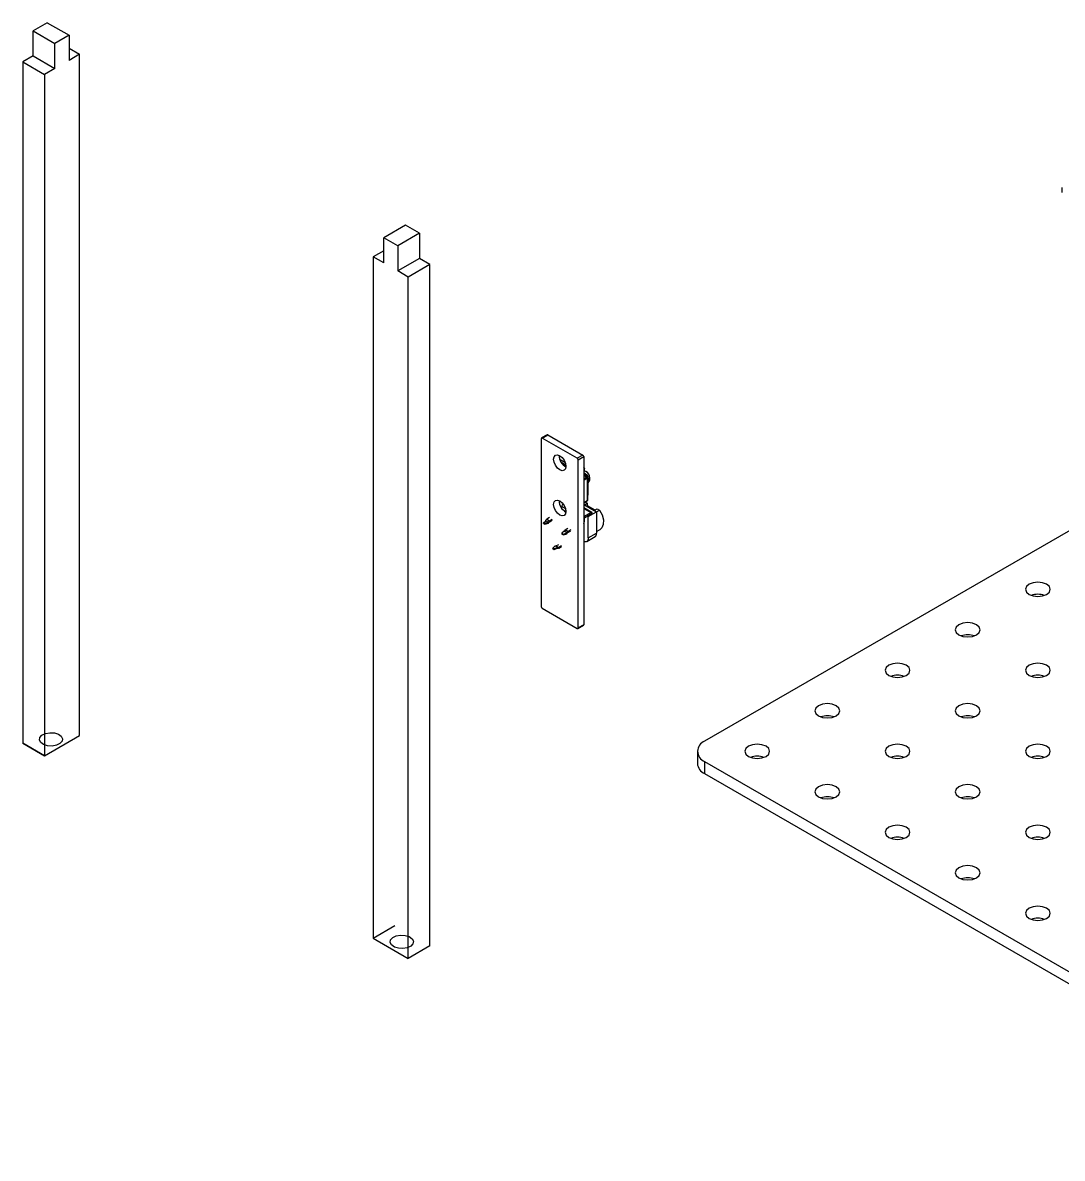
# Model space of a CAD drawing. Header units: millimetres. Extents: x 45 to 155, y 46 to 185.
# Drawn here: x 52.23 to 94.14, y 45.71 to 91.49 of the extents above; entities that cross this region are included whole.
import ezdxf

# ---------------------------------------------------------------- set-up
doc = ezdxf.new("R2010")
doc.units = ezdxf.units.MM

msp = doc.modelspace()

# ---------------------------------------------------------------- linework, layer by layer
at = {"color": 7, "linetype": 'Continuous', "lineweight": 25}
for p, q in [((53.22, 91.494), (52.655, 91.167)), ((52.655, 90.155), (52.655, 91.167)), ((52.655, 91.167), (53.531, 90.661)), ((53.22, 91.494), (54.097, 90.988)), ((54.097, 90.988), (53.531, 90.661)), ((53.531, 89.649), (53.531, 90.661)), ((54.097, 90.988), (54.097, 89.975)), ((54.097, 90.465), (54.521, 90.22)), ((54.521, 90.22), (54.097, 89.975)), ((54.521, 62.75), (54.521, 90.22)), ((52.655, 90.155), (52.23, 89.91)), ((52.23, 89.91), (53.107, 89.404)), ((52.23, 89.91), (52.23, 62.44)), ((52.655, 90.155), (53.531, 89.649)), ((53.531, 89.649), (53.107, 89.404)), ((53.107, 89.404), (53.107, 61.934)), ((94.125, 84.845), (94.123, 84.644)), ((67.659, 83.33), (66.782, 82.824)), ((68.225, 83.003), (67.348, 82.497)), ((68.225, 83.003), (67.659, 83.33)), ((68.225, 83.003), (68.225, 81.991)), ((66.782, 81.811), (66.782, 82.824)), ((67.348, 82.497), (66.782, 82.824)), ((67.348, 82.497), (67.348, 81.485)), ((66.782, 82.301), (66.358, 82.056)), ((66.782, 81.811), (66.358, 82.056)), ((66.358, 82.056), (66.358, 54.586)), ((68.225, 81.991), (67.348, 81.485)), ((68.649, 81.746), (68.225, 81.991)), ((68.649, 81.746), (67.772, 81.24)), ((68.649, 54.276), (68.649, 81.746)), ((67.772, 81.24), (67.348, 81.485)), ((67.772, 53.77), (67.772, 81.24)), ((101.994, 75.385), (79.72, 62.526)), ((73.137, 74.727), (73.137, 67.95)), ((73.374, 74.881), (73.148, 74.75)), ((73.173, 74.747), (73.399, 74.878)), ((74.587, 73.931), (73.173, 74.747)), ((73.399, 74.878), (74.813, 74.062)), ((73.97, 73.834), (73.89, 73.865)), ((73.891, 73.864), (73.971, 73.833)), ((74.122, 73.671), (73.93, 73.782)), ((73.938, 73.767), (74.123, 73.66)), ((73.971, 73.833), (74.097, 73.761)), ((74.097, 73.762), (73.975, 73.832)), ((74.813, 74.062), (74.587, 73.931)), ((74.622, 73.87), (74.848, 74)), ((74.622, 67.093), (74.622, 73.87)), ((74.848, 74), (74.848, 67.223)), ((75.003, 73.239), (74.848, 73.328)), ((74.848, 73.327), (75, 73.24)), ((74.884, 73.409), (74.884, 73.49)), ((74.986, 73.172), (74.848, 73.251)), ((74.848, 73.242), (74.975, 73.169)), ((74.974, 73.167), (74.848, 73.094)), ((74.848, 73.045), (74.996, 73.13)), ((74.975, 73.169), (74.974, 73.167)), ((75, 73.24), (74.986, 73.172)), ((74.996, 73.13), (74.996, 72.232)), ((75.004, 73.142), (75.005, 73.144)), ((75.004, 72.244), (75.004, 73.142)), ((75.005, 73.144), (75.018, 73.212)), ((75.018, 72.618), (75.018, 73.213)), ((75.018, 73.213), (75.018, 73.212)), ((75.018, 73.212), (75.018, 72.618)), ((75.018, 73.009), (75.052, 73.039)), ((75.018, 72.618), (75.005, 72.246)), ((75.005, 72.245), (75.018, 72.617)), ((75.018, 72.618), (75.018, 72.618)), ((75.018, 72.617), (75.018, 72.618)), ((73.962, 71.911), (73.962, 71.989)), ((73.962, 71.989), (74.11, 71.904)), ((74.996, 72.232), (74.848, 72.147)), ((74.848, 72.137), (74.989, 72.218)), ((74.848, 72.073), (75.365, 71.775)), ((75.169, 71.744), (74.848, 71.929)), ((74.848, 71.902), (75.129, 71.74)), ((74.872, 72.06), (74.991, 72.129)), ((74.913, 72.174), (74.991, 72.129)), ((74.96, 72.009), (74.991, 72.027)), ((74.991, 72.129), (74.991, 72.027)), ((74.991, 72.027), (75.299, 71.849)), ((75.005, 72.246), (75.004, 72.244)), ((75.004, 72.242), (75.005, 72.244)), ((75.004, 72.244), (75.004, 72.242)), ((75.005, 72.245), (75.005, 72.246)), ((75.005, 72.244), (75.005, 72.246)), ((75.268, 71.831), (75.387, 71.9)), ((75.387, 71.9), (75.485, 71.844)), ((73.314, 71.416), (73.325, 71.437)), ((73.354, 71.475), (73.325, 71.437)), ((73.467, 71.54), (73.354, 71.475)), ((73.354, 71.475), (73.467, 71.409)), ((73.467, 71.409), (73.58, 71.475)), ((73.467, 71.375), (73.58, 71.44)), ((74.127, 71.779), (74.024, 71.839)), ((74.848, 71.608), (74.875, 71.593)), ((74.875, 71.593), (75.129, 71.74)), ((74.875, 71.527), (75.002, 71.601)), ((74.875, 71.38), (74.875, 71.527)), ((75.186, 71.707), (75.002, 71.601)), ((75.002, 71.601), (75.002, 71.601)), ((75.032, 71.583), (75.002, 71.601)), ((75.032, 71.583), (75.365, 71.775)), ((75.032, 70.718), (75.032, 71.583)), ((75.365, 71.775), (75.485, 71.844)), ((75.365, 71.775), (75.365, 70.91)), ((73.226, 71.336), (73.314, 71.416)), ((73.283, 71.303), (73.226, 71.336)), ((73.226, 71.302), (73.226, 71.336)), ((73.226, 71.302), (73.283, 71.269)), ((73.421, 71.354), (73.283, 71.303)), ((73.283, 71.269), (73.421, 71.32)), ((73.283, 71.303), (73.283, 71.269)), ((73.314, 71.416), (73.421, 71.354)), ((73.421, 71.354), (73.438, 71.371)), ((73.421, 71.32), (73.438, 71.337)), ((73.467, 71.409), (73.438, 71.371)), ((73.438, 71.337), (73.467, 71.375)), ((73.438, 71.371), (73.438, 71.337)), ((74.057, 70.987), (73.969, 70.907)), ((74.057, 70.987), (74.068, 71.008)), ((74.164, 70.925), (74.057, 70.987)), ((74.097, 71.046), (74.068, 71.008)), ((74.097, 71.046), (74.21, 71.111)), ((74.21, 70.98), (74.097, 71.046)), ((74.21, 70.98), (74.182, 70.942)), ((74.323, 71.046), (74.21, 70.98)), ((74.21, 70.946), (74.323, 71.011)), ((75.365, 70.977), (75.51, 71.061)), ((73.969, 70.907), (74.026, 70.874)), ((73.969, 70.907), (73.969, 70.873)), ((73.969, 70.873), (74.026, 70.84)), ((74.026, 70.874), (74.164, 70.925)), ((74.026, 70.84), (74.164, 70.891)), ((74.026, 70.84), (74.026, 70.874)), ((74.164, 70.925), (74.182, 70.942)), ((74.164, 70.891), (74.182, 70.908)), ((74.182, 70.908), (74.21, 70.946)), ((74.182, 70.942), (74.182, 70.908)), ((74.97, 70.58), (75.302, 70.772)), ((75.032, 70.718), (75.365, 70.91)), ((73.598, 70.312), (73.697, 70.402)), ((73.655, 70.279), (73.598, 70.312)), ((73.598, 70.288), (73.598, 70.312)), ((73.598, 70.288), (73.655, 70.256)), ((73.81, 70.336), (73.655, 70.279)), ((73.655, 70.256), (73.793, 70.306)), ((73.655, 70.279), (73.655, 70.256)), ((73.697, 70.402), (73.81, 70.336)), ((73.697, 70.402), (73.726, 70.396)), ((73.726, 70.396), (73.839, 70.461)), ((73.726, 70.396), (73.839, 70.331)), ((73.793, 70.306), (73.81, 70.302)), ((73.81, 70.302), (73.81, 70.336)), ((73.839, 70.331), (73.81, 70.336)), ((73.839, 70.297), (73.81, 70.302)), ((73.952, 70.396), (73.839, 70.331)), ((73.952, 70.362), (73.839, 70.297)), ((73.173, 67.889), (74.587, 67.072)), ((74.612, 67.07), (74.838, 67.2)), ((74.848, 67.223), (74.622, 67.093)), ((53.107, 61.934), (54.521, 62.75)), ((52.23, 62.44), (53.107, 61.934)), ((79.427, 62.118), (79.427, 61.628)), ((79.72, 61.71), (106.59, 46.198)), ((79.72, 61.71), (79.72, 61.22)), ((79.72, 61.22), (106.59, 45.708)), ((66.358, 54.586), (67.772, 53.77)), ((68.649, 54.276), (67.772, 53.77))]:
    msp.add_line(p, q, dxfattribs=at)
at = {"color": 7, "linetype": 'Continuous'}
for p, q in [((53.107, 61.934), (52.23, 62.44)), ((66.358, 54.586), (67.235, 55.092))]:
    msp.add_line(p, q, dxfattribs=at)
at = {"color": 7, "linetype": 'Continuous', "lineweight": 25, "flags": 128}
for points in [[(73.88, 74.036), (73.974, 73.959), (74.055, 73.851), (74.108, 73.727), (74.127, 73.607), (74.108, 73.508), (74.055, 73.447), (73.974, 73.431), (73.88, 73.464), (73.785, 73.54), (73.705, 73.649), (73.651, 73.772), (73.632, 73.893), (73.651, 73.991), (73.705, 74.053), (73.785, 74.068), (73.88, 74.036)], [(73.971, 73.833), (73.97, 73.834), (73.97, 73.834)], [(73.975, 73.832), (73.973, 73.833), (73.971, 73.833)], [(74.951, 73.269), (74.903, 73.312), (74.848, 73.348)], [(75, 73.24), (75.002, 73.239), (75.003, 73.239)], [(75.052, 73.039), (75.034, 73.136), (75.018, 73.173)], [(75.018, 72.931), (75.034, 72.956), (75.052, 73.039)], [(73.88, 72.216), (73.974, 72.14), (74.055, 72.032), (74.108, 71.908), (74.127, 71.788), (74.108, 71.689), (74.055, 71.627), (73.974, 71.612), (73.88, 71.645), (73.785, 71.721), (73.705, 71.829), (73.651, 71.953), (73.632, 72.073), (73.651, 72.172), (73.705, 72.234), (73.785, 72.249), (73.88, 72.216)], [(75.485, 71.844), (75.584, 71.646), (75.637, 71.445), (75.636, 71.265), (75.581, 71.126), (75.51, 71.061)], [(75.032, 70.718), (75.028, 70.672), (75.016, 70.633), (74.997, 70.602), (74.97, 70.58), (74.938, 70.569), (74.901, 70.567), (74.862, 70.576), (74.848, 70.581)], [(93.508, 68.445), (93.617, 68.539), (93.655, 68.649), (93.617, 68.76), (93.508, 68.853), (93.346, 68.916), (93.155, 68.938), (92.963, 68.916), (92.801, 68.853), (92.693, 68.76), (92.655, 68.649), (92.693, 68.539), (92.801, 68.445), (92.963, 68.383), (93.155, 68.361), (93.346, 68.383), (93.508, 68.445)], [(90.68, 66.812), (90.788, 66.906), (90.826, 67.017), (90.788, 67.127), (90.68, 67.221), (90.518, 67.283), (90.326, 67.305), (90.135, 67.283), (89.973, 67.221), (89.864, 67.127), (89.826, 67.017), (89.864, 66.906), (89.973, 66.812), (90.135, 66.75), (90.326, 66.728), (90.518, 66.75), (90.68, 66.812)], [(87.851, 65.18), (87.96, 65.273), (87.998, 65.384), (87.96, 65.494), (87.851, 65.588), (87.689, 65.65), (87.498, 65.672), (87.307, 65.65), (87.144, 65.588), (87.036, 65.494), (86.998, 65.384), (87.036, 65.273), (87.144, 65.18), (87.307, 65.117), (87.498, 65.095), (87.689, 65.117), (87.851, 65.18)], [(93.508, 65.18), (93.617, 65.273), (93.655, 65.384), (93.617, 65.494), (93.508, 65.588), (93.346, 65.65), (93.155, 65.672), (92.963, 65.65), (92.801, 65.588), (92.693, 65.494), (92.655, 65.384), (92.693, 65.273), (92.801, 65.18), (92.963, 65.117), (93.155, 65.095), (93.346, 65.117), (93.508, 65.18)], [(85.023, 63.547), (85.131, 63.64), (85.169, 63.751), (85.131, 63.861), (85.023, 63.955), (84.861, 64.018), (84.669, 64.04), (84.478, 64.018), (84.316, 63.955), (84.208, 63.861), (84.169, 63.751), (84.208, 63.64), (84.316, 63.547), (84.478, 63.484), (84.669, 63.462), (84.861, 63.484), (85.023, 63.547)], [(90.68, 63.547), (90.788, 63.64), (90.826, 63.751), (90.788, 63.861), (90.68, 63.955), (90.518, 64.018), (90.326, 64.04), (90.135, 64.018), (89.973, 63.955), (89.864, 63.861), (89.826, 63.751), (89.864, 63.64), (89.973, 63.547), (90.135, 63.484), (90.326, 63.462), (90.518, 63.484), (90.68, 63.547)], [(82.195, 61.914), (82.303, 62.008), (82.341, 62.118), (82.303, 62.229), (82.195, 62.322), (82.032, 62.385), (81.841, 62.407), (81.65, 62.385), (81.488, 62.322), (81.379, 62.229), (81.341, 62.118), (81.379, 62.008), (81.488, 61.914), (81.65, 61.851), (81.841, 61.829), (82.032, 61.851), (82.195, 61.914)], [(87.851, 61.914), (87.96, 62.008), (87.998, 62.118), (87.96, 62.229), (87.851, 62.322), (87.689, 62.385), (87.498, 62.407), (87.307, 62.385), (87.144, 62.322), (87.036, 62.229), (86.998, 62.118), (87.036, 62.008), (87.144, 61.914), (87.307, 61.851), (87.498, 61.829), (87.689, 61.851), (87.851, 61.914)], [(93.508, 61.914), (93.617, 62.008), (93.655, 62.118), (93.617, 62.229), (93.508, 62.322), (93.346, 62.385), (93.155, 62.407), (92.963, 62.385), (92.801, 62.322), (92.693, 62.229), (92.655, 62.118), (92.693, 62.008), (92.801, 61.914), (92.963, 61.851), (93.155, 61.829), (93.346, 61.851), (93.508, 61.914)], [(85.023, 60.281), (85.131, 60.375), (85.169, 60.485), (85.131, 60.596), (85.023, 60.689), (84.861, 60.752), (84.669, 60.774), (84.478, 60.752), (84.316, 60.689), (84.208, 60.596), (84.169, 60.485), (84.208, 60.375), (84.316, 60.281), (84.478, 60.219), (84.669, 60.197), (84.861, 60.219), (85.023, 60.281)], [(90.68, 60.281), (90.788, 60.375), (90.826, 60.485), (90.788, 60.596), (90.68, 60.689), (90.518, 60.752), (90.326, 60.774), (90.135, 60.752), (89.973, 60.689), (89.864, 60.596), (89.826, 60.485), (89.864, 60.375), (89.973, 60.281), (90.135, 60.219), (90.326, 60.197), (90.518, 60.219), (90.68, 60.281)], [(87.851, 58.648), (87.96, 58.742), (87.998, 58.852), (87.96, 58.963), (87.851, 59.057), (87.689, 59.119), (87.498, 59.141), (87.307, 59.119), (87.144, 59.057), (87.036, 58.963), (86.998, 58.852), (87.036, 58.742), (87.144, 58.648), (87.307, 58.586), (87.498, 58.564), (87.689, 58.586), (87.851, 58.648)], [(93.508, 58.648), (93.617, 58.742), (93.655, 58.852), (93.617, 58.963), (93.508, 59.057), (93.346, 59.119), (93.155, 59.141), (92.963, 59.119), (92.801, 59.057), (92.693, 58.963), (92.655, 58.852), (92.693, 58.742), (92.801, 58.648), (92.963, 58.586), (93.155, 58.564), (93.346, 58.586), (93.508, 58.648)], [(90.68, 57.016), (90.788, 57.109), (90.826, 57.22), (90.788, 57.33), (90.68, 57.424), (90.518, 57.486), (90.326, 57.508), (90.135, 57.486), (89.973, 57.424), (89.864, 57.33), (89.826, 57.22), (89.864, 57.109), (89.973, 57.016), (90.135, 56.953), (90.326, 56.931), (90.518, 56.953), (90.68, 57.016)], [(93.508, 55.383), (93.617, 55.476), (93.655, 55.587), (93.617, 55.697), (93.508, 55.791), (93.346, 55.853), (93.155, 55.875), (92.963, 55.853), (92.801, 55.791), (92.693, 55.697), (92.655, 55.587), (92.693, 55.476), (92.801, 55.383), (92.963, 55.32), (93.155, 55.298), (93.346, 55.32), (93.508, 55.383)]]:
    msp.add_lwpolyline(points, dxfattribs=at)
at = {"color": 7, "linetype": 'Continuous', "flags": 128}
for points in [[(52.954, 62.472), (52.901, 62.573), (52.919, 62.679), (53.006, 62.772), (53.148, 62.839), (53.324, 62.869), (53.506, 62.859), (53.668, 62.809), (53.784, 62.727), (53.837, 62.625), (53.818, 62.52), (53.731, 62.427), (53.589, 62.36), (53.414, 62.329), (53.231, 62.34), (53.07, 62.39), (52.954, 62.472)], [(67.29, 54.675), (67.466, 54.705), (67.648, 54.695), (67.81, 54.644), (67.926, 54.562), (67.979, 54.461), (67.96, 54.356), (67.873, 54.263), (67.731, 54.196), (67.556, 54.165), (67.373, 54.176), (67.212, 54.226), (67.096, 54.308), (67.043, 54.409), (67.061, 54.514), (67.148, 54.608), (67.29, 54.675)]]:
    msp.add_lwpolyline(points, dxfattribs=at)
at = {"color": 7, "linetype": 'Continuous', "lineweight": 25}
for centre, radius, start, end in [((73.159, 74.731), 0.0218, 50.7967, 189.214), ((73.384, 74.858), 0.0251, 54.3824, 114.3071), ((74.36, 74.027), 0.501, 177.7853, 242.2094), ((73.96, 73.806), 0.03, 60.0027, 69.279), ((74.545, 73.866), 0.0768, 2.6055, 57.3945), ((74.772, 73.997), 0.0768, 2.6055, 57.3945), ((74.781, 73.499), 0.104, 354.8439, 49.1407), ((74.811, 73.13), 0.288, 315.8419, 82.5499), ((74.95, 73.128), 0.0461, 2.6055, 57.3945), ((74.976, 73.139), 0.0283, 6.4007, 93.7452), ((74.984, 73.154), 0.0175, 82.6136, 123.0364), ((74.976, 73.141), 0.0283, 6.4007, 93.7452), ((74.975, 73.144), 0.0298, 359.3645, 67.1562), ((74.989, 73.144), 0.0154, 294.8647, 351.1942), ((74.988, 73.213), 0.0298, 359.3645, 67.1562), ((74.988, 73.213), 0.03, 0, 60.0027), ((74.988, 72.618), 0.03, 357.9755, 0), ((74.36, 72.208), 0.501, 177.7853, 242.2094), ((74.085, 71.983), 0.123, 122.6055, 177.3945), ((74.974, 72.244), 0.03, 299.9973, 356.5816), ((74.981, 72.23), 0.0151, 305.698, 5.6204), ((74.989, 72.246), 0.0154, 294.8647, 351.1942), ((74.928, 71.504), 0.104, 121.1494, 140.2186), ((75.151, 71.713), 0.0349, 350.815, 129.208), ((74.674, 71.387), 0.2, 330.356, 358.0999), ((75.222, 70.891), 0.144, 304.0564, 7.2558), ((93.155, 67.64), 0.809, 70.9084, 109.0916), ((73.214, 67.953), 0.0768, 182.6055, 237.3945), ((74.601, 67.089), 0.0218, 230.7967, 9.214), ((74.824, 67.22), 0.0246, 305.0133, 6.2988), ((90.326, 66.007), 0.809, 70.9084, 109.0916), ((87.498, 64.375), 0.809, 70.9084, 109.0916), ((93.155, 64.375), 0.809, 70.9084, 109.0916), ((84.669, 62.742), 0.809, 70.9084, 109.0916), ((90.326, 62.742), 0.809, 70.9084, 109.0916), ((79.875, 62.118), 0.437, 110.7834, 249.2166), ((81.841, 61.109), 0.809, 70.9084, 109.0916), ((87.498, 61.109), 0.809, 70.9084, 109.0916), ((93.155, 61.109), 0.809, 70.9084, 109.0916), ((79.927, 61.678), 0.503, 185.6948, 245.6253), ((84.669, 59.476), 0.809, 70.9084, 109.0916), ((90.326, 59.476), 0.809, 70.9084, 109.0916), ((87.498, 57.843), 0.809, 70.9084, 109.0916), ((93.155, 57.843), 0.809, 70.9084, 109.0916), ((90.326, 56.211), 0.809, 70.9084, 109.0916), ((93.155, 54.578), 0.809, 70.9084, 109.0916)]:
    msp.add_arc(centre, radius, start, end, dxfattribs=at)

doc.saveas('drawing.dxf')
